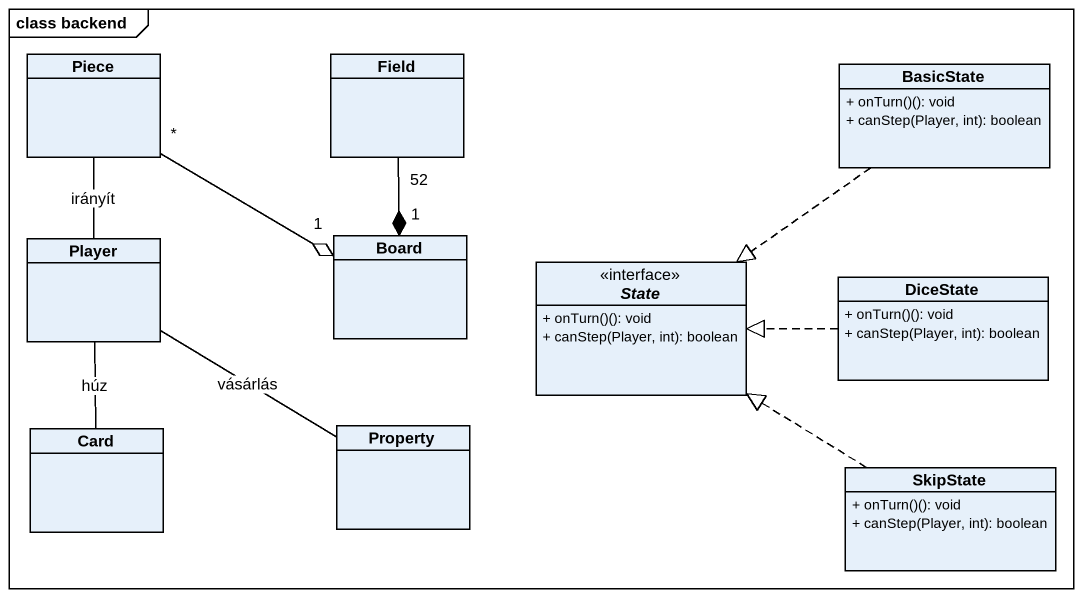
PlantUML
@startuml
mainframe class backend
hide circle
hide empty members
skinparam classAttributeIconSize 0
class Piece
class Field
class BasicState {
  + onTurn()(): void
  + canStep(Player, int): boolean
}
class Player
class Board
interface "State" as State_ {
  + onTurn()(): void
  + canStep(Player, int): boolean
}
class DiceState {
  + onTurn()(): void
  + canStep(Player, int): boolean
}
class "Card" as Card_
class Property
class SkipState {
  + onTurn()(): void
  + canStep(Player, int): boolean
}
Piece "*" -right-o "1" Board
Field "52" --* "1" Board
BasicState ..|> State_
Player -up- Piece : irányít
Player -- Card_ : húz
Player -- Property : vásárlás
DiceState .left.|> State_
SkipState .up.|> State_
@enduml
